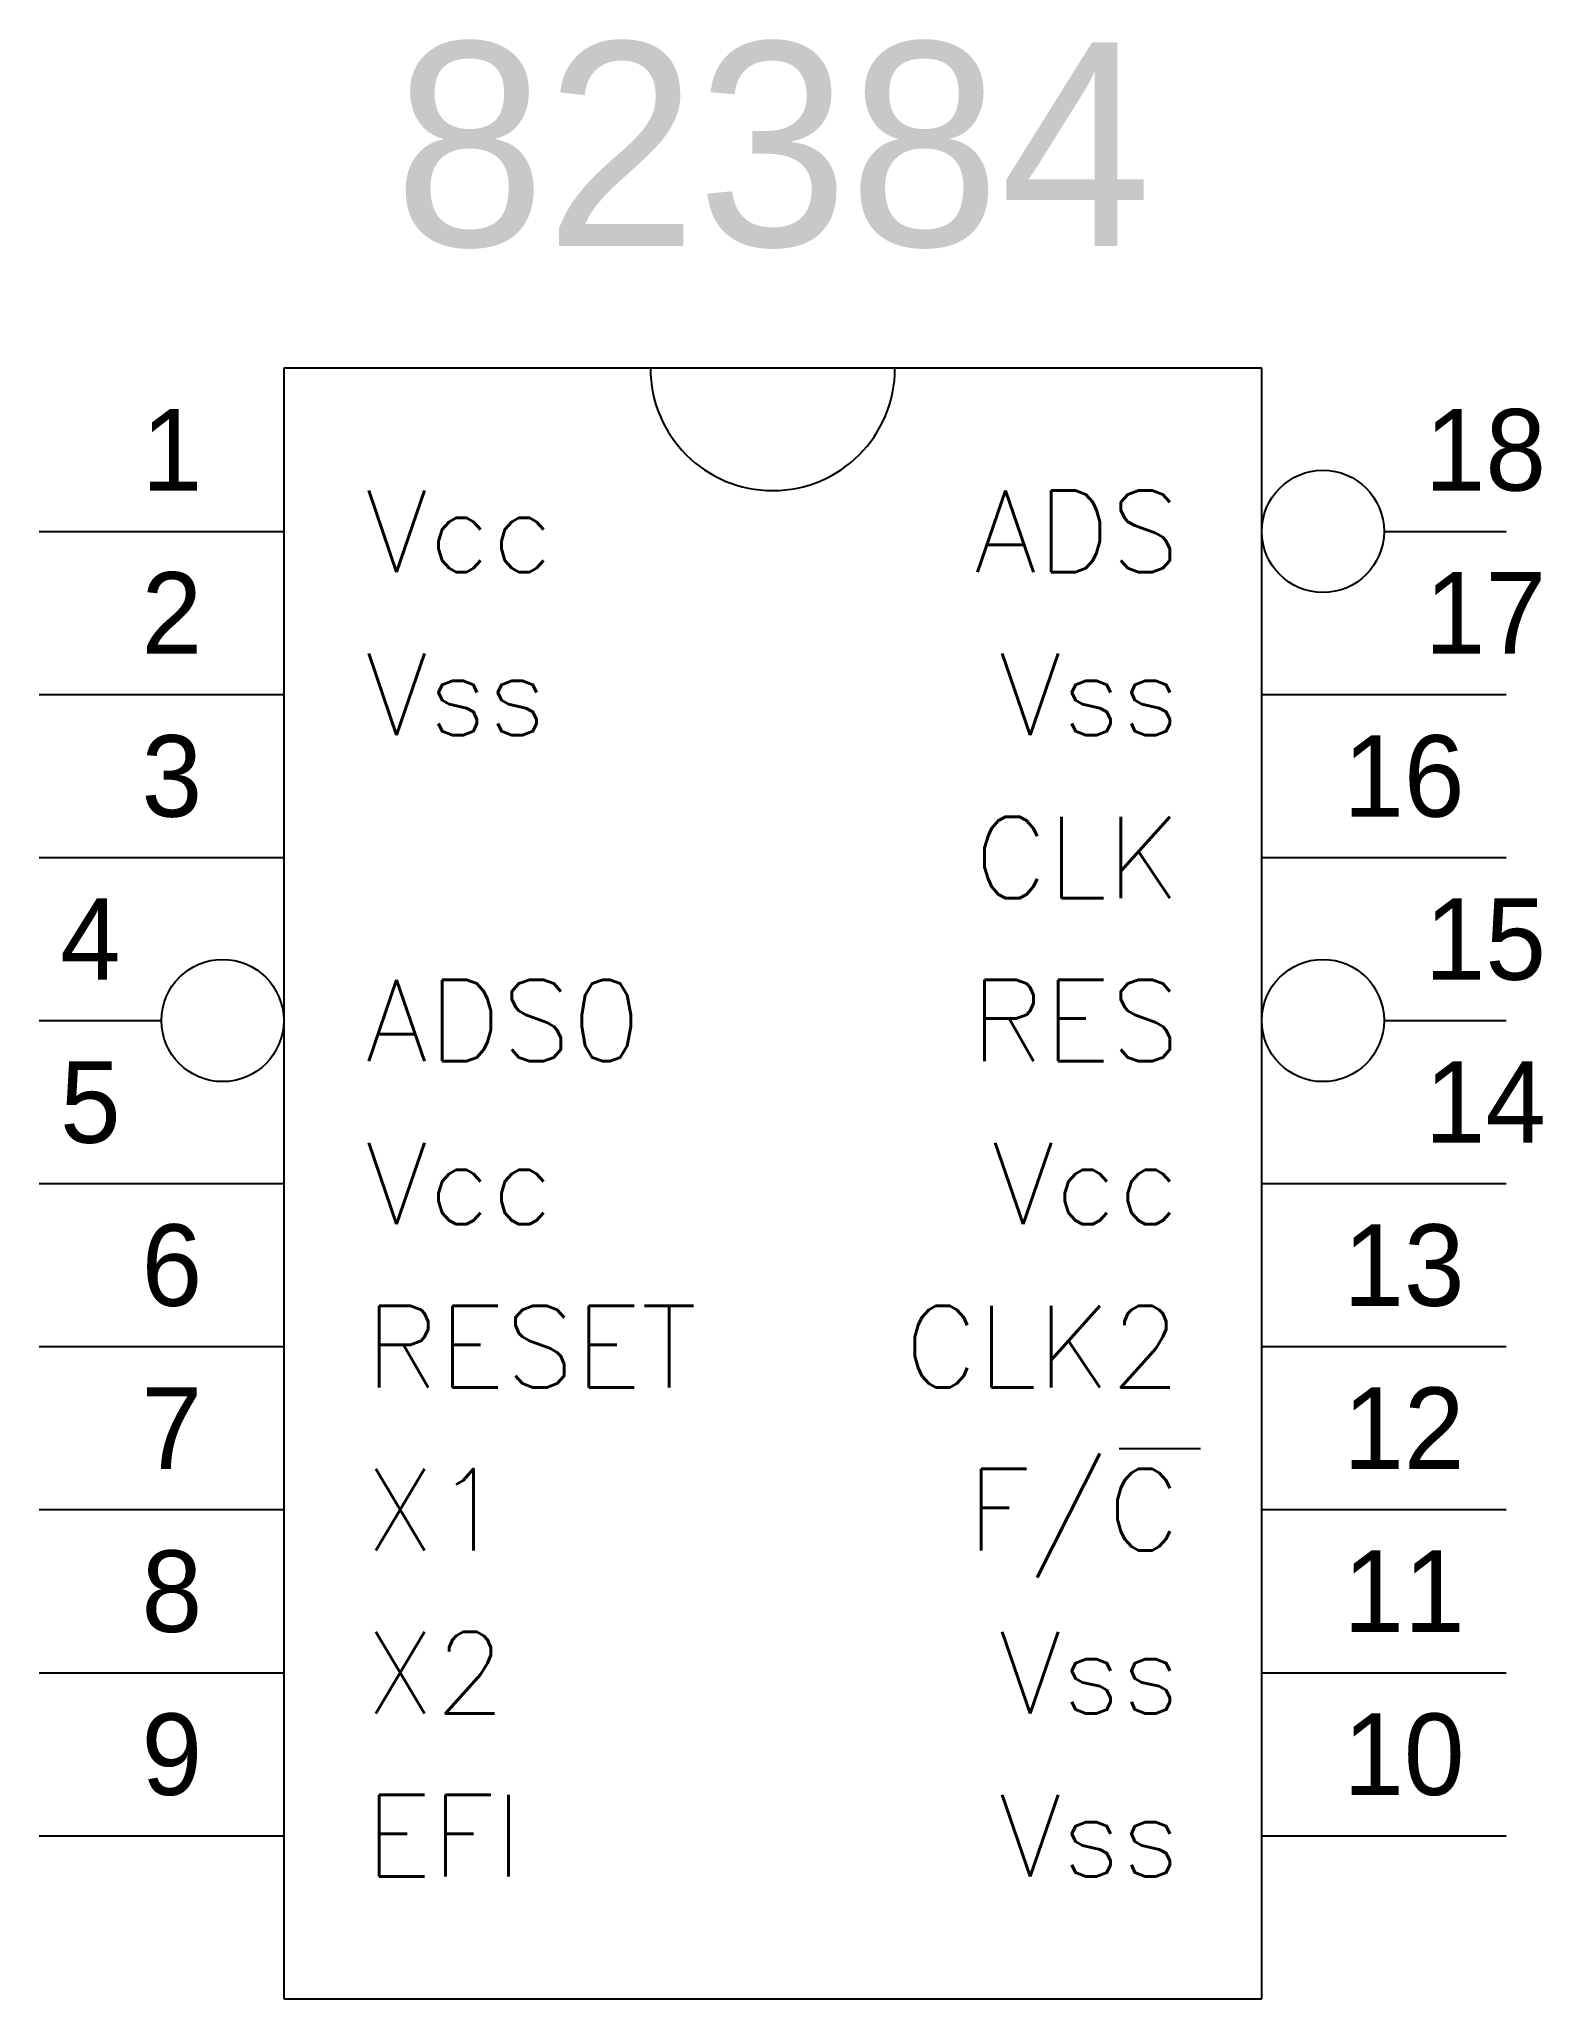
# Model space of a CAD drawing. Extents: x 3.6 to 5.44, y 2.3 to 4.7.
import ezdxf
from ezdxf.enums import TextEntityAlignment as Align

# ---------------------------------------------------------------- set-up
doc = ezdxf.new("R2010")
doc.units = 0
doc.header["$MEASUREMENT"] = 0
doc.layers.get('0').update_dxf_attribs({"linetype": 'CONTINUOUS'})
doc.styles.add('ROMANS', font='romans')

msp = doc.modelspace()

# ---------------------------------------------------------------- linework, layer by layer
for p, q in [((3.9, 4.3), (3.9, 2.3)), ((5.1, 4.3), (3.9, 4.3)), ((5.1, 2.3), (5.1, 4.3)), ((3.6, 4.1), (3.9, 4.1)), ((5.25, 4.1), (5.4, 4.1)), ((3.6, 3.9), (3.9, 3.9)), ((5.1, 3.9), (5.4, 3.9)), ((3.6, 3.7), (3.9, 3.7)), ((5.1, 3.7), (5.4, 3.7)), ((3.6, 3.5), (3.75, 3.5)), ((5.25, 3.5), (5.4, 3.5)), ((3.6, 3.3), (3.9, 3.3)), ((5.1, 3.3), (5.4, 3.3)), ((3.6, 3.1), (3.9, 3.1)), ((5.1, 3.1), (5.4, 3.1)), ((4.925, 2.975), (5.025, 2.975)), ((3.6, 2.9), (3.9, 2.9)), ((5.1, 2.9), (5.4, 2.9)), ((3.6, 2.7), (3.9, 2.7)), ((5.1, 2.7), (5.4, 2.7)), ((3.6, 2.5), (3.9, 2.5)), ((5.1, 2.5), (5.4, 2.5)), ((3.9, 2.3), (5.1, 2.3))]:
    msp.add_line(p, q)
for centre in [(5.175, 4.1), (3.825, 3.5), (5.175, 3.5)]:
    msp.add_circle(centre, 0.075)
msp.add_arc((4.5, 4.3), 0.15, 180, 0)

# ---------------------------------------------------------------- texts
msp.add_text('82384', height=0.25).set_placement((4.5, 4.45), align=Align.CENTER)
for s, p in [('1', (3.8, 4.15)), ('2', (3.8, 3.95)), ('3', (3.8, 3.75)), ('4', (3.7, 3.55)), ('5', (3.7, 3.35)), ('6', (3.8, 3.15)), ('7', (3.8, 2.95)), ('8', (3.8, 2.75)), ('9', (3.8, 2.55))]:
    msp.add_text(s, height=0.1).set_placement(p, align=Align.RIGHT)
for s, p in [('18', (5.3, 4.15)), ('17', (5.3, 3.95)), ('16', (5.2, 3.75)), ('15', (5.3, 3.55)), ('14', (5.3, 3.35)), ('13', (5.2, 3.15)), ('12', (5.2, 2.95)), ('11', (5.2, 2.75)), ('10', (5.2, 2.55))]:
    msp.add_text(s, height=0.1).set_placement(p)
at = {"style": 'ROMANS'}
for s, p in [('Vcc', (4, 4.05)), ('Vss', (4, 3.85)), ('ADS0', (4, 3.45)), ('Vcc', (4, 3.25)), ('RESET', (4, 3.05)), ('X1', (4, 2.85)), ('X2', (4, 2.65)), ('EFI', (4, 2.45))]:
    msp.add_text(s, height=0.1, dxfattribs=at).set_placement(p)
for s, p in [('ADS', (5, 4.05)), ('Vss', (5, 3.85)), ('CLK', (5, 3.65)), ('RES', (5, 3.45)), ('Vcc', (5, 3.25)), ('CLK2', (5, 3.05)), ('F/C', (5, 2.85)), ('Vss', (5, 2.65)), ('Vss', (5, 2.45))]:
    msp.add_text(s, height=0.1, dxfattribs=at).set_placement(p, align=Align.RIGHT)

doc.saveas('drawing.dxf')
